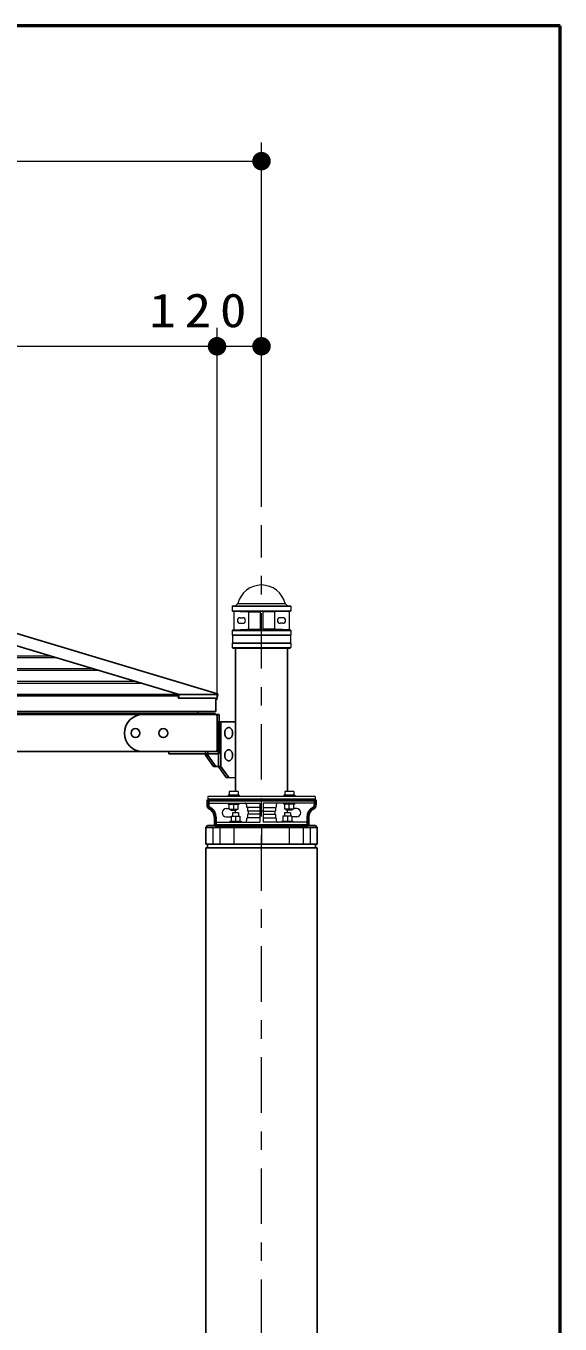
# Model space of a CAD drawing. Units: millimetres on the paper, scale 1:50. Extents: x -365 to 10, y -38 to 257.
# Drawn here: x -28.8 to 0, y 186.9 to 257 of the extents above; entities that cross this region are included whole.
import ezdxf

# ---------------------------------------------------------------- set-up
doc = ezdxf.new("R2010")
doc.units = ezdxf.units.MM
doc.linetypes.add('USER2', pattern=[6, 3, -1, 1, -1])
doc.layers.add('LY_1', color=7, linetype='Continuous', lineweight=13)
doc.layers.add('LY_2', color=7, linetype='Continuous', lineweight=13)
doc.styles.add('ＭＳ ゴシック', font='')
doc.styles.get('ＭＳ ゴシック').set_extended_font_data('MS Gothic')

# ---------------------------------------------------------------- blocks, each defined once
blk = doc.blocks.new('filled_dot')
at = {"color": 0, "linetype": 'Continuous', "lineweight": -2, "const_width": 1.25}
blk.add_lwpolyline([(-0.625, 0, 1), (0.625, 0, 1)], format="xyb", close=True, dxfattribs=at)

msp = doc.modelspace()

# ---------------------------------------------------------------- linework, layer by layer
at = {"layer": 'LY_1'}
for p, q in [((-16.107, 231.028), (-16.107, 250.697)), ((-80.907, 249.697), (-16.107, 249.697)), ((-18.507, 220.606), (-18.507, 240.697)), ((-78.507, 239.697), (-18.507, 239.697)), ((-22.272, 239.697), (-16.107, 239.697)), ((-17.505, 225.686), (-17.387, 225.804)), ((-17.387, 225.804), (-14.827, 225.804)), ((-14.709, 225.686), (-14.827, 225.804)), ((-17.687, 225.666), (-17.667, 225.686)), ((-17.687, 225.666), (-17.687, 225.406)), ((-17.687, 225.666), (-14.527, 225.666)), ((-17.687, 225.406), (-14.527, 225.406)), ((-17.687, 225.406), (-17.667, 225.386)), ((-17.667, 225.686), (-14.547, 225.686)), ((-17.667, 225.386), (-16.845, 225.35)), ((-17.667, 225.386), (-14.547, 225.386)), ((-17.607, 225.382), (-17.607, 224.39)), ((-16.807, 225.348), (-16.177, 225.348)), ((-16.807, 225.31), (-16.807, 224.461)), ((-16.177, 225.346), (-16.177, 224.426)), ((-15.407, 225.348), (-16.037, 225.348)), ((-16.037, 225.346), (-16.037, 224.426)), ((-15.407, 225.31), (-15.407, 224.461)), ((-14.547, 225.386), (-15.368, 225.35)), ((-14.607, 225.382), (-14.607, 224.39)), ((-14.547, 225.686), (-14.527, 225.666)), ((-14.547, 225.386), (-14.527, 225.406)), ((-14.527, 225.666), (-14.527, 225.406)), ((-17.647, 224.386), (-17.687, 224.346)), ((-17.647, 224.386), (-16.845, 224.421)), ((-17.647, 224.386), (-14.567, 224.386)), ((-17.257, 225.036), (-17.117, 225.036)), ((-17.257, 224.736), (-17.117, 224.736)), ((-16.807, 224.422), (-16.177, 224.422)), ((-15.407, 224.422), (-16.037, 224.422)), ((-14.567, 224.386), (-15.368, 224.421)), ((-14.957, 225.036), (-15.097, 225.036)), ((-14.957, 224.736), (-15.097, 224.736)), ((-14.567, 224.386), (-14.527, 224.346)), ((-17.687, 224.346), (-14.527, 224.346)), ((-17.687, 224.346), (-17.687, 224.106)), ((-17.687, 224.106), (-14.527, 224.106)), ((-17.687, 224.106), (-17.667, 224.086)), ((-17.667, 223.686), (-17.687, 223.666)), ((-17.667, 224.086), (-14.547, 224.086)), ((-17.667, 224.086), (-17.667, 223.686)), ((-17.667, 223.686), (-14.547, 223.686)), ((-14.527, 224.106), (-14.547, 224.086)), ((-14.547, 224.086), (-14.547, 223.686)), ((-14.547, 223.686), (-14.527, 223.666)), ((-14.527, 224.346), (-14.527, 224.106)), ((-17.687, 223.666), (-14.527, 223.666)), ((-17.687, 223.666), (-17.687, 223.426)), ((-17.687, 223.426), (-14.527, 223.426)), ((-17.687, 223.426), (-17.647, 223.386)), ((-17.647, 223.386), (-14.567, 223.386)), ((-14.527, 223.426), (-14.567, 223.386)), ((-14.527, 223.666), (-14.527, 223.426)), ((-18.004, 216.404), (-17.505, 216.404)), ((-19.007, 215.384), (-19.007, 215.204)), ((-13.207, 215.384), (-19.007, 215.384)), ((-17.306, 215.448), (-17.907, 215.448)), ((-17.907, 215.448), (-17.907, 215.384)), ((-17.847, 215.648), (-17.847, 215.448)), ((-17.367, 215.648), (-17.847, 215.648)), ((-17.367, 215.648), (-17.367, 215.448)), ((-17.306, 215.448), (-17.306, 215.384)), ((-14.306, 215.448), (-14.906, 215.448)), ((-14.906, 215.448), (-14.906, 215.384)), ((-14.367, 215.648), (-14.847, 215.648)), ((-14.847, 215.648), (-14.847, 215.448)), ((-14.367, 215.648), (-14.367, 215.448)), ((-14.306, 215.448), (-14.306, 215.384)), ((-13.207, 215.384), (-13.207, 215.204)), ((-19.007, 215.024), (-16.197, 215.024)), ((-18.007, 214.724), (-17.847, 214.724)), ((-17.907, 214.96), (-17.907, 215.024)), ((-17.907, 214.96), (-17.307, 214.96)), ((-17.847, 214.7), (-17.847, 214.96)), ((-17.847, 214.7), (-17.367, 214.7)), ((-17.767, 214.648), (-17.767, 214.7)), ((-17.767, 214.648), (-17.447, 214.648)), ((-17.607, 214.7), (-17.607, 214.96)), ((-17.447, 214.648), (-17.447, 214.7)), ((-17.367, 214.7), (-17.367, 214.96)), ((-17.307, 214.96), (-17.307, 215.024)), ((-16.907, 214.924), (-16.907, 214.804)), ((-16.867, 214.784), (-16.907, 214.804)), ((-16.867, 214.784), (-16.867, 214.604)), ((-16.197, 214.784), (-16.867, 214.784)), ((-16.827, 214.584), (-16.867, 214.604)), ((-16.827, 214.584), (-16.827, 214.424)), ((-16.197, 214.584), (-16.827, 214.584)), ((-16.197, 215.024), (-16.197, 213.984)), ((-16.057, 214.584), (-16.157, 214.584)), ((-13.207, 215.024), (-16.017, 215.024)), ((-16.017, 215.024), (-16.017, 213.984)), ((-16.017, 214.784), (-15.347, 214.784)), ((-16.017, 214.584), (-15.387, 214.584)), ((-15.387, 214.584), (-15.347, 214.604)), ((-15.387, 214.584), (-15.387, 214.424)), ((-15.347, 214.784), (-15.307, 214.804)), ((-15.347, 214.784), (-15.347, 214.604)), ((-15.307, 214.924), (-15.307, 214.804)), ((-14.907, 214.96), (-14.907, 215.024)), ((-14.307, 214.96), (-14.907, 214.96)), ((-14.847, 214.7), (-14.847, 214.96)), ((-14.367, 214.7), (-14.847, 214.7)), ((-14.767, 214.648), (-14.767, 214.7)), ((-14.447, 214.648), (-14.767, 214.648)), ((-14.607, 214.7), (-14.607, 214.96)), ((-14.447, 214.648), (-14.447, 214.7)), ((-14.367, 214.7), (-14.367, 214.96)), ((-14.207, 214.724), (-14.367, 214.724)), ((-14.307, 214.96), (-14.307, 215.024)), ((-18.607, 213.984), (-16.197, 213.984)), ((-18.007, 214.284), (-17.747, 214.284)), ((-17.807, 214.048), (-17.807, 213.984)), ((-17.807, 214.048), (-17.207, 214.048)), ((-17.747, 214.308), (-17.747, 214.048)), ((-17.747, 214.308), (-17.267, 214.308)), ((-17.667, 214.504), (-17.667, 214.308)), ((-17.347, 214.504), (-17.667, 214.504)), ((-17.507, 214.308), (-17.507, 214.048)), ((-17.347, 214.504), (-17.347, 214.308)), ((-17.267, 214.308), (-17.267, 214.048)), ((-17.207, 214.048), (-17.207, 213.984)), ((-16.907, 214.204), (-16.867, 214.224)), ((-16.907, 214.204), (-16.907, 214.084)), ((-16.867, 214.404), (-16.827, 214.424)), ((-16.867, 214.404), (-16.867, 214.224)), ((-16.197, 214.224), (-16.867, 214.224)), ((-16.197, 214.424), (-16.827, 214.424)), ((-16.017, 214.424), (-15.387, 214.424)), ((-16.017, 214.224), (-15.347, 214.224)), ((-13.607, 213.984), (-16.017, 213.984)), ((-15.347, 214.404), (-15.387, 214.424)), ((-15.347, 214.404), (-15.347, 214.224)), ((-15.307, 214.204), (-15.347, 214.224)), ((-15.307, 214.204), (-15.307, 214.084)), ((-15.007, 214.048), (-14.407, 214.048)), ((-15.007, 214.048), (-15.007, 213.984)), ((-14.947, 214.308), (-14.947, 214.048)), ((-14.467, 214.308), (-14.947, 214.308)), ((-14.547, 214.504), (-14.867, 214.504)), ((-14.867, 214.504), (-14.867, 214.308)), ((-14.707, 214.308), (-14.707, 214.048)), ((-14.547, 214.504), (-14.547, 214.308)), ((-14.467, 214.308), (-14.467, 214.048)), ((-14.207, 214.284), (-14.467, 214.284)), ((-14.407, 214.048), (-14.407, 213.984)), ((-18.732, 213.705), (-18.732, 212.804)), ((-18.357, 213.705), (-18.357, 212.804)), ((-17.607, 213.705), (-17.607, 212.804)), ((-16.107, 213.705), (-16.107, 212.804)), ((-14.607, 213.705), (-14.607, 212.804)), ((-13.857, 213.705), (-13.857, 212.804)), ((-13.482, 213.705), (-13.482, 212.804))]:
    msp.add_line(p, q, dxfattribs=at)
at = {"layer": 'LY_1', "linetype": 'USER2'}
msp.add_line((-16.107, 162.29), (-16.107, 230.028), dxfattribs=at)
at = {"layer": 'LY_1', "color": 131, "lineweight": 25}
for p, q in [((-48.001, 229.13), (-20.546, 220.893)), ((-45.835, 229.13), (-18.482, 220.924)), ((-20.608, 220.685), (-20.546, 220.893)), ((-18.521, 220.685), (-18.461, 220.884)), ((-18.521, 220.685), (-20.608, 220.685)), ((-48.507, 219.868), (-18.607, 219.868)), ((-18.587, 219.804), (-48.507, 219.804)), ((-19.543, 219.973), (-19.543, 219.924)), ((-18.687, 219.804), (-19.527, 219.804)), ((-19.487, 219.804), (-18.607, 219.804)), ((-18.607, 219.804), (-18.607, 219.868)), ((-18.507, 217.884), (-18.507, 219.724)), ((-18.506, 217.804), (-18.506, 219.404)), ((-18.587, 217.804), (-48.507, 217.804)), ((-19.122, 217.804), (-18.506, 217.804))]:
    msp.add_line(p, q, dxfattribs=at)
at = {"layer": 'LY_1', "lineweight": 25}
for p, q in [((-17.505, 223.386), (-17.505, 215.648)), ((-14.709, 215.648), (-14.709, 223.386)), ((-18.567, 219.973), (-18.567, 220.685)), ((-48.507, 219.973), (-18.567, 219.973)), ((-18.429, 217.004), (-18.429, 219.404)), ((-18.301, 217.004), (-18.301, 219.404)), ((-19.122, 217.604), (-19.122, 217.804)), ((-19.122, 217.604), (-18.994, 217.604)), ((-18.697, 217.004), (-19.122, 217.604)), ((-18.994, 217.604), (-18.994, 217.804)), ((-18.57, 217.004), (-18.994, 217.604)), ((-18.697, 217.004), (-18.301, 217.004)), ((-18.004, 216.404), (-18.429, 217.004)), ((-17.877, 216.404), (-18.301, 217.004))]:
    msp.add_line(p, q, dxfattribs=at)
at = {"layer": 'LY_1', "color": 12}
for p, q in [((-27.442, 222.962), (-48.507, 222.962)), ((-27.128, 222.868), (-48.507, 222.868)), ((-25.143, 222.273), (-48.507, 222.273)), ((-24.829, 222.178), (-48.507, 222.178)), ((-22.844, 221.583), (-48.507, 221.583)), ((-22.53, 221.489), (-48.507, 221.489))]:
    msp.add_line(p, q, dxfattribs=at)
at = {"layer": 'LY_1', "color": 4, "lineweight": 25}
for p, q in [((-48.507, 220.893), (-18.507, 220.893)), ((-19.021, 213.804), (-19.107, 213.704)), ((-13.107, 213.705), (-19.107, 213.705)), ((-19.107, 213.703), (-19.107, 212.804)), ((-13.192, 213.804), (-19.021, 213.804)), ((-13.191, 213.805), (-13.106, 213.705)), ((-13.107, 213.703), (-13.107, 212.804)), ((-19.107, 212.804), (-13.107, 212.804)), ((-19.107, 212.604), (-13.107, 212.604)), ((-19.107, 212.604), (-19.107, 169.004)), ((-19.021, 212.804), (-19.021, 212.604)), ((-13.192, 212.804), (-13.192, 212.604)), ((-13.107, 212.604), (-13.107, 169.004))]:
    msp.add_line(p, q, dxfattribs=at)
at = {"layer": 'LY_1', "color": 4}
msp.add_line((-20.574, 220.799), (-48.507, 220.799), dxfattribs=at)
at = {"layer": 'LY_1', "color": 40, "lineweight": 25}
for p, q in [((-22.507, 219.804), (-18.387, 219.804)), ((-18.387, 217.684), (-18.387, 219.804)), ((-22.507, 217.804), (-18.387, 217.804)), ((-21.107, 217.684), (-21.107, 217.804)), ((-18.387, 217.684), (-21.107, 217.684))]:
    msp.add_line(p, q, dxfattribs=at)
at = {"layer": 'LY_1', "color": 2, "lineweight": 25}
msp.add_line((-18.506, 219.404), (-17.505, 219.404), dxfattribs=at)
at = {"layer": 'LY_1', "color": 140, "lineweight": 50}
for p, q in [((-19.007, 215.204), (-13.207, 215.204)), ((-19.007, 215.204), (-19.007, 214.92)), ((-13.207, 215.204), (-13.207, 214.92)), ((-18.607, 214.264), (-18.607, 213.804)), ((-13.607, 214.264), (-13.607, 213.804)), ((-18.607, 213.804), (-13.607, 213.804))]:
    msp.add_line(p, q, dxfattribs=at)
at = {"layer": 'LY_1', "lineweight": 25}
for points in [[(-17.877, 219.104), (-17.896, 219.102), (-17.914, 219.099), (-17.932, 219.093), (-17.95, 219.085), (-17.967, 219.075), (-17.983, 219.063), (-17.999, 219.049), (-18.013, 219.033), (-18.027, 219.016), (-18.04, 218.996), (-18.051, 218.976), (-18.061, 218.954), (-18.069, 218.93), (-18.076, 218.906), (-18.082, 218.881), (-18.086, 218.856), (-18.088, 218.83), (-18.089, 218.804), (-18.088, 218.777), (-18.086, 218.751), (-18.082, 218.726), (-18.076, 218.701), (-18.069, 218.677), (-18.061, 218.654), (-18.051, 218.632), (-18.04, 218.611), (-18.027, 218.591), (-18.013, 218.574), (-17.999, 218.558), (-17.983, 218.544), (-17.967, 218.532), (-17.95, 218.522), (-17.932, 218.514), (-17.914, 218.508), (-17.896, 218.505), (-17.877, 218.504), (-17.859, 218.505), (-17.84, 218.508), (-17.822, 218.514), (-17.804, 218.522), (-17.787, 218.532), (-17.771, 218.544), (-17.755, 218.558), (-17.741, 218.574), (-17.727, 218.591), (-17.715, 218.611), (-17.703, 218.632), (-17.693, 218.654), (-17.685, 218.677), (-17.678, 218.701), (-17.672, 218.726), (-17.668, 218.751), (-17.666, 218.777), (-17.665, 218.804), (-17.666, 218.83), (-17.668, 218.856), (-17.672, 218.881), (-17.678, 218.906), (-17.685, 218.93), (-17.693, 218.954), (-17.703, 218.976), (-17.715, 218.996), (-17.727, 219.016), (-17.741, 219.033), (-17.755, 219.049), (-17.771, 219.063), (-17.787, 219.075), (-17.804, 219.085), (-17.822, 219.093), (-17.84, 219.099), (-17.859, 219.102)], [(-17.877, 217.904), (-17.896, 217.902), (-17.914, 217.899), (-17.932, 217.893), (-17.95, 217.885), (-17.967, 217.875), (-17.983, 217.863), (-17.999, 217.849), (-18.013, 217.833), (-18.027, 217.816), (-18.04, 217.796), (-18.051, 217.776), (-18.061, 217.754), (-18.069, 217.73), (-18.076, 217.706), (-18.082, 217.681), (-18.086, 217.656), (-18.088, 217.63), (-18.089, 217.604), (-18.088, 217.577), (-18.086, 217.551), (-18.082, 217.526), (-18.076, 217.501), (-18.069, 217.477), (-18.061, 217.454), (-18.051, 217.432), (-18.04, 217.411), (-18.027, 217.391), (-18.013, 217.374), (-17.999, 217.358), (-17.983, 217.344), (-17.967, 217.332), (-17.95, 217.322), (-17.932, 217.314), (-17.914, 217.308), (-17.896, 217.305), (-17.877, 217.304), (-17.859, 217.305), (-17.84, 217.308), (-17.822, 217.314), (-17.804, 217.322), (-17.787, 217.332), (-17.771, 217.344), (-17.755, 217.358), (-17.741, 217.374), (-17.727, 217.391), (-17.715, 217.411), (-17.703, 217.432), (-17.693, 217.454), (-17.685, 217.477), (-17.678, 217.501), (-17.672, 217.526), (-17.668, 217.551), (-17.666, 217.577), (-17.665, 217.604), (-17.666, 217.63), (-17.668, 217.656), (-17.672, 217.681), (-17.678, 217.706), (-17.685, 217.73), (-17.693, 217.754), (-17.703, 217.776), (-17.715, 217.796), (-17.727, 217.816), (-17.741, 217.833), (-17.755, 217.849), (-17.771, 217.863), (-17.787, 217.875), (-17.804, 217.885), (-17.822, 217.893), (-17.84, 217.899), (-17.859, 217.902)]]:
    msp.add_lwpolyline(points, close=True, dxfattribs=at)
at = {"layer": 'LY_1', "color": 40, "lineweight": 25}
for centre in [(-22.907, 218.804), (-21.407, 218.804)]:
    msp.add_circle(centre, 0.24, dxfattribs=at)
at = {"layer": 'LY_1'}
for centre, radius, start, end in [((-16.107, 225.484), 1.319, 14.00253, 165.99746), ((-16.847, 225.31), 0.04, 0, 87.5), ((-16.217, 225.346), 0.04, 0, 90), ((-15.997, 225.346), 0.04, 90, 180), ((-15.367, 225.31), 0.04, 92.5, 180), ((-17.257, 224.886), 0.15, 90, 270), ((-17.117, 224.886), 0.15, 270, 90), ((-16.847, 224.461), 0.04, 272.5, 0), ((-16.217, 224.426), 0.04, 270, 0), ((-15.997, 224.426), 0.04, 180, 270), ((-15.367, 224.461), 0.04, 180, 267.5), ((-15.097, 224.886), 0.15, 90, 270), ((-14.957, 224.886), 0.15, 270, 90), ((-18.007, 214.504), 0.22, 90.00001, 267.3386), ((-17.707, 214.504), 0.22, 0.00016, 40.88696), ((-17.007, 214.924), 0.1, 0, 90), ((-15.207, 214.924), 0.1, 89.99999, 180), ((-14.507, 214.504), 0.22, 139.11303, 179.99984), ((-14.207, 214.504), 0.22, 270, 90), ((-17.007, 214.084), 0.1, 270, 0), ((-15.207, 214.084), 0.1, 179.99999, 270)]:
    msp.add_arc(centre, radius, start, end, dxfattribs=at)
at = {"layer": 'LY_1', "color": 131, "lineweight": 25}
for centre, radius, start, end in [((-18.492, 220.894), 0.032, 343.30076, 73.30076), ((-19.487, 219.924), 0.056, 180, 270), ((-18.587, 219.724), 0.08, 0, 90), ((-18.587, 217.884), 0.08, 270, 0)]:
    msp.add_arc(centre, radius, start, end, dxfattribs=at)
at = {"layer": 'LY_1', "color": 40, "lineweight": 25}
msp.add_arc((-22.507, 218.804), 1, 90, 270, dxfattribs=at)
at = {"layer": 'LY_1', "color": 140, "lineweight": 50}
for centre, radius, start, end in [((-18.807, 214.92), 0.2, 180, 242.74229), ((-19.145, 214.264), 0.538, 0, 62.74229), ((-13.069, 214.264), 0.538, 117.25771, 179.99999), ((-13.407, 214.92), 0.2, 297.25771, 0)]:
    msp.add_arc(centre, radius, start, end, dxfattribs=at)
at = {"layer": 'LY_2', "lineweight": 50}
for p, q in [((0, 257), (-365, 257)), ((0, 0), (0, 257))]:
    msp.add_line(p, q, dxfattribs=at)

# ---------------------------------------------------------------- block references
at = {"layer": 'LY_1', "xscale": 0.4, "yscale": 0.4, "rotation": 180}
for p in [(-16.107, 249.697), (-18.507, 239.697), (-16.107, 239.697)]:
    msp.add_blockref('filled_dot', p, dxfattribs=at)
at = {"layer": 'LY_1', "xscale": 0.4, "yscale": 0.4}
msp.add_blockref('filled_dot', (-18.507, 239.697), dxfattribs=at)

# ---------------------------------------------------------------- texts
at = {"layer": 'LY_1', "insert": (-19.303, 240.697), "char_height": 1.833, "attachment_point": 8, "style": 'ＭＳ ゴシック'}
msp.add_mtext('\\T1.33;\\W1.15;120', dxfattribs=at)

doc.saveas('drawing.dxf')
